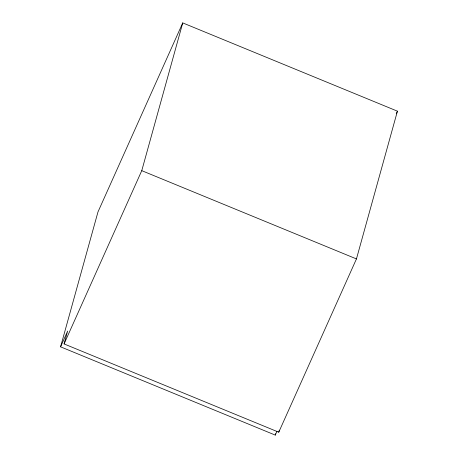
<?xml version="1.0" encoding="UTF-8"?>
<svg xmlns="http://www.w3.org/2000/svg" width="458" height="458" viewBox="0 0 458 458"><rect width="100%" height="100%" fill="white"/><g stroke="black" fill="none" stroke-linecap="round" stroke-linejoin="round"><path stroke-width="0.69" d="M60.571 346.826L97.983 211.922L182.742 22.9L397.43 111.174L356.45 258.925L278.756 432.197L64.074 343.924L67.635 331.077L60.571 346.826L275.258 435.1L276.953 431.322M64.074 343.924L141.768 170.657L182.742 22.9M275.258 435.1L275.642 433.726M278.756 432.197L279.323 430.165M396.256 113.779L397.43 111.174M141.768 170.657L356.45 258.925"/></g></svg>
